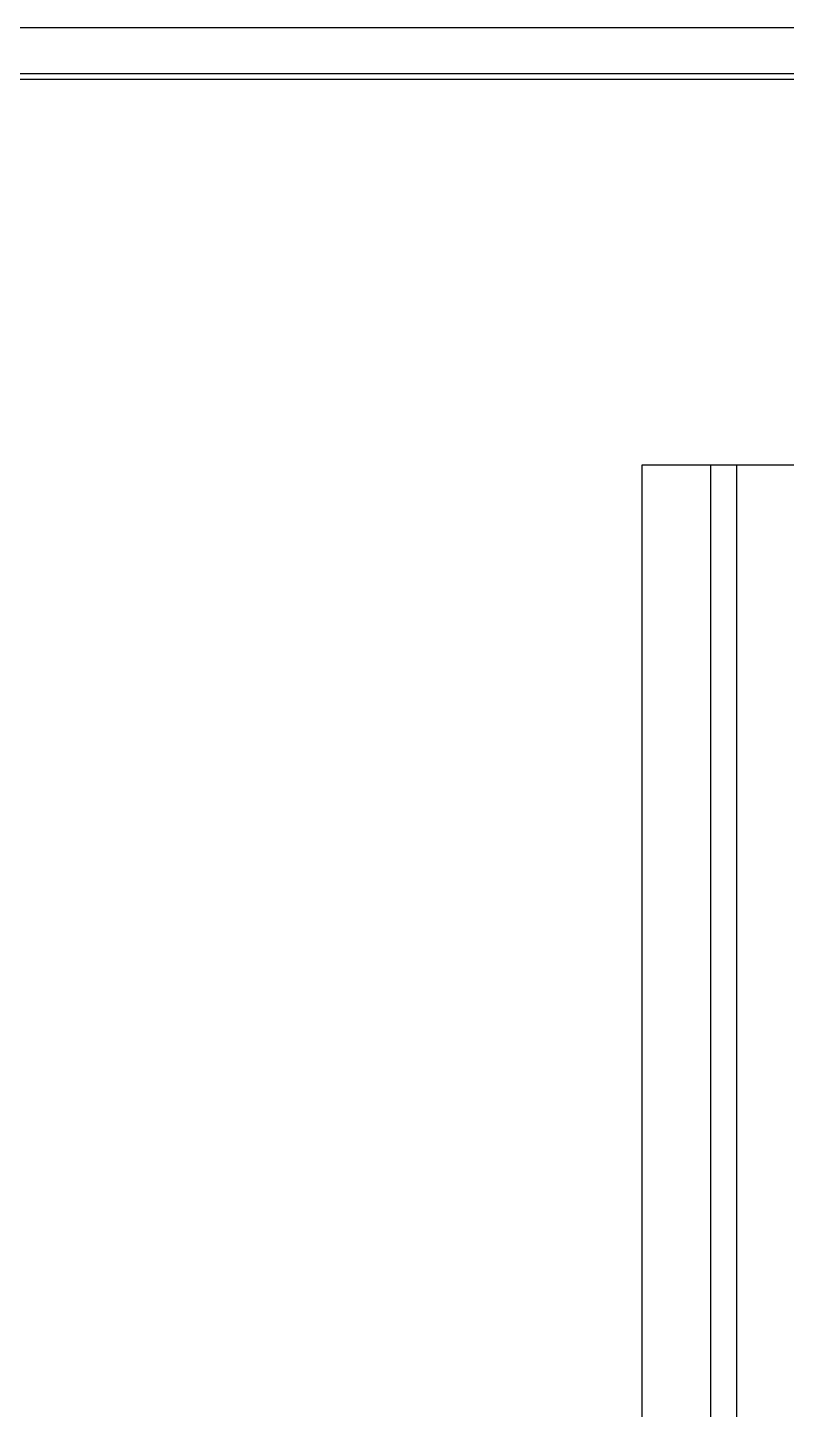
# Model space of a CAD drawing. Extents: x 1031190 to 1725648, y 733081 to 1571294.
# Drawn here: x 1139374 to 1139899, y 1215334 to 1216292 of the extents above; entities that cross this region are included whole.
import ezdxf

# ---------------------------------------------------------------- set-up
doc = ezdxf.new("R2010")
doc.units = 0
doc.header["$LTSCALE"] = 1000
doc.header["$MEASUREMENT"] = 0

msp = doc.modelspace()

# ---------------------------------------------------------------- linework, layer by layer
at = {"linetype": 'Continuous'}
for p, q in [((1138202.25, 1216291.5), (1141884.17, 1216291.5)), ((1138202.25, 1216255.87), (1141884.17, 1216255.87)), ((1139799.13, 1215988.29), (1139799.13, 1211247.26)), ((1139947.96, 1215988.29), (1139799.13, 1215988.29)), ((1139846.75, 1215988.29), (1139846.75, 1211247.26)), ((1139864.61, 1215988.29), (1139864.61, 1211247.26))]:
    msp.add_line(p, q, dxfattribs=at)
at = {"color": 2}
msp.add_line((1130729.1, 1216259.73), (1143121.81, 1216259.73), dxfattribs=at)

doc.saveas('drawing.dxf')
